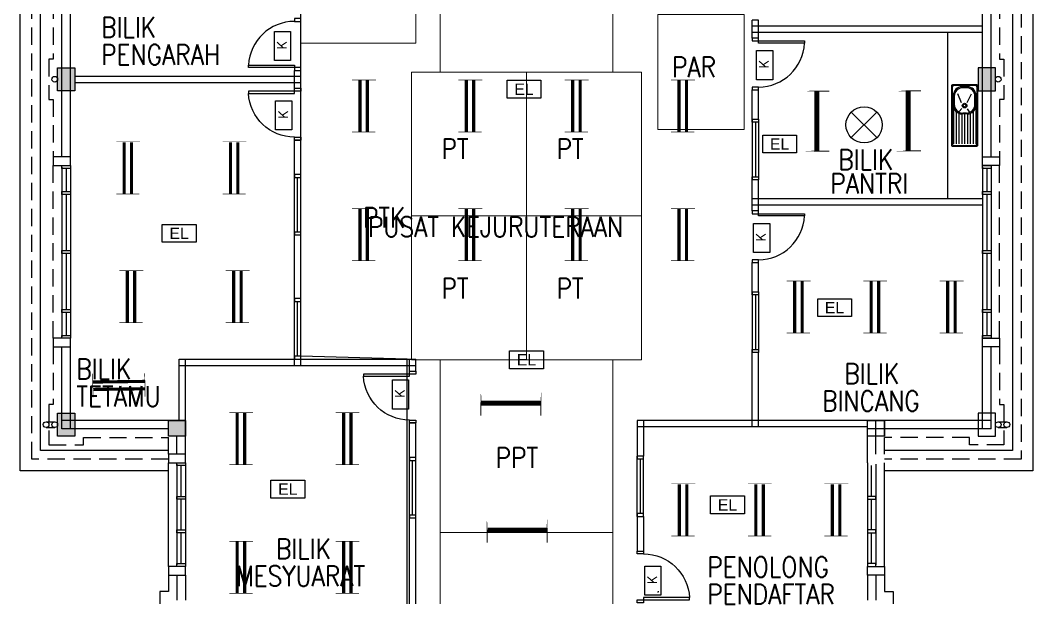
# Model space of a CAD drawing. Header units: inches. Extents: x -86408137 to 595769, y 1041006 to 3160331.
# Drawn here: x 282837 to 300437, y 1079201 to 1089233 of the extents above; entities that cross this region are included whole.
import ezdxf
from ezdxf.enums import TextEntityAlignment as Align

# ---------------------------------------------------------------- set-up
doc = ezdxf.new("R2010")
doc.units = ezdxf.units.IN
doc.header["$MEASUREMENT"] = 0
doc.linetypes.add('DASHED2', pattern=[0.375, 0.25, -0.125])
doc.linetypes.add('HIDDEN', pattern=[0.375, 0.25, -0.125])
for name, color, linetype, lineweight in [('1', 8, 'Continuous', 9), ('BOMBA', 22, 'Continuous', 25), ('COLUMN', 8, 'Continuous', 30), ('t3', 8, 'Continuous', 25)]:
    doc.layers.add(name, color=color, linetype=linetype, lineweight=lineweight)
for name, color, linetype in [('DOOR', 2, 'Continuous'), ('DOWNPIPE', 8, 'Continuous'), ('ELECT', 6, 'Continuous'), ('FITTING', 8, 'Continuous'), ('LAMPU', 7, 'Continuous'), ('LW', 2, 'Continuous'), ('partition', 8, 'Continuous'), ('SAN', 8, 'Continuous'), ('SANITARY', 8, 'Continuous'), ('ventilation', 4, 'Continuous'), ('WALL', 1, 'Continuous'), ('WIN', 9, 'Continuous'), ('ZH-ELEK', 4, 'Continuous')]:
    doc.layers.add(name, color=color, linetype=linetype)
doc.styles.add('LAILA', font='romans.shx', dxfattribs={"width": 0.85, "height": 350})
doc.styles.add('SANSSERIF', font='SAS_____.pfb', dxfattribs={"width": 0.7, "height": 700})
doc.styles.add('SIMPLEX', font='simplex.shx', dxfattribs={"width": 0.8})

# ---------------------------------------------------------------- blocks, each defined once
blk = doc.blocks.new('dr16')
at = {"layer": 'DOOR', "color": 1}
blk.add_line((-2409712, -909071), (-2409602, -909071), dxfattribs=at)
for points in [[(-2409712, -909071), (-2409602, -909071), (-2409602, -909021), (-2409712, -909021)], [(-2410511, -909831), (-2409712, -909831), (-2409712, -909871), (-2410511, -909871)], [(-2409712, -909921), (-2409602, -909921), (-2409602, -909871), (-2409712, -909871)]]:
    blk.add_lwpolyline(points, close=True, dxfattribs=at)
at = {"layer": 'DOOR', "color": 9}
blk.add_arc((-2409712, -909871), 800, 90, 177.134, dxfattribs=at)
blk = doc.blocks.new('Kit-sink')
at = {"layer": 'SAN'}
for p, q in [((0, 0), (0, -427)), ((1052, 15), (15, 15)), ((1028, 2), (38, 2)), ((1067, -427), (1067, 0)), ((14, -24), (14, -404)), ((34, -168), (34, -260)), ((165, -100), (316, -174)), ((356, -18), (184, -18)), ((340, -34), (200, -34)), ((356, -18), (1024, -18)), ((418, -171), (467, -137)), ((466, -66), (1024, -66)), ((496, -116), (1024, -116)), ((505, -164), (1024, -164)), ((506, -168), (506, -260)), ((1054, -404), (1054, -24)), ((50, -184), (50, -244)), ((313, -266), (159, -331)), ((412, -263), (461, -307)), ((490, -184), (490, -244)), ((496, -312), (1024, -312)), ((505, -262), (1024, -262)), ((506, -214), (1024, -214)), ((15, -442), (1052, -442)), ((38, -428), (1028, -428)), ((184, -410), (356, -410)), ((200, -394), (340, -394)), ((356, -410), (1024, -410)), ((466, -360), (1024, -360))]:
    blk.add_line(p, q, dxfattribs=at)
for radius in [40, 23.9]:
    blk.add_circle((362, -214), radius, dxfattribs=at)
for centre, radius, start, end in [((15, 0), 15, 90, 180), ((38, -24), 25, 90, 180), ((1028, -24), 25, 0, 90), ((1052, 0), 15, 0, 90), ((184, -168), 150, 90, 180), ((200, -184), 150, 90, 180), ((340, -184), 150, 0, 90), ((356, -168), 150, 0, 90), ((184, -260), 150, 180, 270), ((200, -244), 150, 180, 270), ((340, -244), 150, 270, 0), ((356, -260), 150, 270, 0), ((15, -427), 15, 180, 270), ((38, -404), 25, 180, 270), ((1028, -404), 25, 270, 0), ((1052, -427), 15, 270, 0)]:
    blk.add_arc(centre, radius, start, end, dxfattribs=at)
blk = doc.blocks.new('WIN')
at = {"layer": 'WIN', "color": 1}
for p, q in [((-2479668, -915155), (-2476718, -915155)), ((-2479668, -915305), (-2476718, -915305)), ((-2479643, -915230), (-2479243, -915230)), ((-2479193, -915230), (-2478218, -915230)), ((-2478168, -915230), (-2477193, -915230)), ((-2477143, -915230), (-2476743, -915230))]:
    blk.add_line(p, q, dxfattribs=at)
for points in [[(-2479693, -915305), (-2479643, -915305), (-2479643, -915155), (-2479693, -915155)], [(-2479243, -915305), (-2479193, -915305), (-2479193, -915155), (-2479243, -915155)], [(-2478218, -915305), (-2478168, -915305), (-2478168, -915155), (-2478218, -915155)], [(-2477193, -915305), (-2477143, -915305), (-2477143, -915155), (-2477193, -915155)], [(-2476743, -915305), (-2476693, -915305), (-2476693, -915155), (-2476743, -915155)]]:
    blk.add_lwpolyline(points, close=True, dxfattribs=at)
blk = doc.blocks.new('emergency light R')
at = {"layer": 'LAMPU', "color": 6, "linetype": 'Continuous'}
for p, q in [((0, 5), (0, 248)), ((0, 248), (459, 248)), ((459, 248), (459, 5)), ((459, 5), (0, 5))]:
    blk.add_line(p, q, dxfattribs=at)
at = {"layer": 'LAMPU', "color": 6, "linetype": 'Continuous', "style": 'SANSSERIF'}
blk.add_text('EL', height=153.8, dxfattribs=at).set_placement((97, 50))
blk = doc.blocks.new('CEILING FAN C W HOOK')
at = {"layer": 'ELECT', "color": 6}
for p, q in [((-530, -530), (-85, -85)), ((-530, -85), (-85, -530))]:
    blk.add_line(p, q, dxfattribs=at)
blk.add_circle((-308, -308), 315, dxfattribs=at)

msp = doc.modelspace()

# ---------------------------------------------------------------- hatches: boundary and pattern name
at = {"layer": 'COLUMN'}
msp.add_hatch(color=256, dxfattribs=at).paths.add_polyline_path([(285412, 1082283), (285712, 1082283), (285712, 1082008), (285412, 1082008)])

# ---------------------------------------------------------------- linework, layer by layer
at = {"layer": '1'}
for points in [[(289712, 1088833), (289712, 1091333), (287712, 1091333), (287712, 1088833)], [(290137, 1091333), (290137, 1088333), (293137, 1088333), (293137, 1091333)], [(295423, 1089333), (293923, 1089333), (293923, 1087333), (295423, 1087333)], [(291637, 1085833), (291637, 1088333), (289637, 1088333), (289637, 1085833)], [(293637, 1085833), (293637, 1088333), (291637, 1088333), (291637, 1085833)], [(291637, 1083333), (291637, 1085833), (289637, 1085833), (289637, 1083333)], [(293637, 1083333), (293637, 1085833), (291637, 1085833), (291637, 1083333)], [(290137, 1083333), (290137, 1080333), (293137, 1080333), (293137, 1083333)], [(290137, 1080333), (290137, 1077333), (293137, 1077333), (293137, 1080333)]]:
    msp.add_lwpolyline(points, close=True, dxfattribs=at)
at = {"layer": 'BOMBA', "color": 8, "linetype": 'ByBlock', "ltscale": 10}
for p, q in [((287255, 1088533), (287255, 1089040)), ((287255, 1089040), (287535, 1089040)), ((287255, 1088533), (287255, 1089040)), ((287255, 1089040), (287535, 1089040)), ((287535, 1089040), (287535, 1088533)), ((287535, 1089040), (287535, 1088533)), ((295636, 1088201), (295636, 1088708)), ((295636, 1088708), (295917, 1088708)), ((295636, 1088201), (295636, 1088708)), ((295636, 1088708), (295917, 1088708)), ((295917, 1088708), (295917, 1088201)), ((295917, 1088708), (295917, 1088201)), ((287535, 1088533), (287255, 1088533)), ((287535, 1088533), (287255, 1088533)), ((295917, 1088201), (295636, 1088201)), ((295917, 1088201), (295636, 1088201)), ((287277, 1087327), (287277, 1087834)), ((287277, 1087834), (287558, 1087834)), ((287277, 1087327), (287277, 1087834)), ((287277, 1087834), (287558, 1087834)), ((287558, 1087834), (287558, 1087327)), ((287558, 1087834), (287558, 1087327)), ((287558, 1087327), (287277, 1087327)), ((287558, 1087327), (287277, 1087327)), ((295585, 1085198), (295585, 1085704)), ((295585, 1085704), (295865, 1085704)), ((295585, 1085198), (295585, 1085704)), ((295585, 1085704), (295865, 1085704)), ((295865, 1085704), (295865, 1085198)), ((295865, 1085704), (295865, 1085198)), ((295865, 1085198), (295585, 1085198)), ((295865, 1085198), (295585, 1085198)), ((289308, 1082478), (289308, 1082985)), ((289308, 1082985), (289589, 1082985)), ((289308, 1082478), (289308, 1082985)), ((289308, 1082985), (289589, 1082985)), ((289589, 1082985), (289589, 1082478)), ((289589, 1082985), (289589, 1082478)), ((289589, 1082478), (289308, 1082478)), ((289589, 1082478), (289308, 1082478)), ((293694, 1079245), (293694, 1079752)), ((293694, 1079752), (293974, 1079752)), ((293694, 1079245), (293694, 1079752)), ((293694, 1079752), (293974, 1079752)), ((293974, 1079752), (293974, 1079245)), ((293974, 1079752), (293974, 1079245)), ((293974, 1079245), (293694, 1079245)), ((293974, 1079245), (293694, 1079245))]:
    msp.add_line(p, q, dxfattribs=at)
at = {"layer": 'BOMBA', "color": 3, "linetype": 'ByBlock', "ltscale": 10}
for p, q in [((287255, 1088533), (287255, 1089040)), ((287255, 1089040), (287535, 1089040)), ((287535, 1089040), (287535, 1088533)), ((295636, 1088201), (295636, 1088708)), ((295636, 1088708), (295917, 1088708)), ((295917, 1088708), (295917, 1088201)), ((287535, 1088533), (287255, 1088533)), ((295917, 1088201), (295636, 1088201)), ((287277, 1087327), (287277, 1087834)), ((287277, 1087834), (287558, 1087834)), ((287558, 1087834), (287558, 1087327)), ((287558, 1087327), (287277, 1087327)), ((295585, 1085198), (295585, 1085704)), ((295585, 1085704), (295865, 1085704)), ((295865, 1085704), (295865, 1085198)), ((295865, 1085198), (295585, 1085198)), ((289308, 1082478), (289308, 1082985)), ((289308, 1082985), (289589, 1082985)), ((289589, 1082985), (289589, 1082478)), ((289589, 1082478), (289308, 1082478)), ((293694, 1079245), (293694, 1079752)), ((293694, 1079752), (293974, 1079752)), ((293974, 1079752), (293974, 1079245)), ((293974, 1079245), (293694, 1079245))]:
    msp.add_line(p, q, dxfattribs=at)
at = {"layer": 'COLUMN'}
for points in [[(283487, 1088408), (283787, 1088408), (283787, 1088008), (283487, 1088008)], [(299787, 1088408), (299487, 1088408), (299487, 1088008), (299787, 1088008)], [(283487, 1082408), (283787, 1082408), (283787, 1082008), (283487, 1082008)], [(299787, 1082408), (299487, 1082408), (299487, 1082008), (299787, 1082008)], [(285412, 1082283), (285712, 1082283), (285712, 1082008), (285412, 1082008)], [(297562, 1082283), (297862, 1082283), (297862, 1082008), (297562, 1082008)]]:
    msp.add_lwpolyline(points, close=True, dxfattribs=at)
for points in [[(283487, 1088408), (283787, 1088408), (283487, 1088008), (283787, 1088008)], [(299787, 1088408), (299487, 1088408), (299787, 1088008), (299487, 1088008)], [(283487, 1082408), (283787, 1082408), (283487, 1082008), (283787, 1082008)]]:
    msp.add_solid(points, dxfattribs=at)
at = {"layer": 'DOWNPIPE'}
for p, q in [((283287, 1082258), (283437, 1082258)), ((299837, 1082258), (299987, 1082258)), ((283287, 1082158), (283437, 1082158)), ((299837, 1082158), (299987, 1082158))]:
    msp.add_line(p, q, dxfattribs=at)
for centre in [(283437, 1088208), (299837, 1088208), (283287, 1082208), (283437, 1082208), (299837, 1082208), (299987, 1082208)]:
    msp.add_circle(centre, 50, dxfattribs=at)
at = {"layer": 'FITTING', "color": 3}
for points, const_width in [([(288743, 1087291), (288743, 1088191)], 54.6), ([(288743, 1087291), (288743, 1088191)], 54.6), ([(288743, 1087291), (288743, 1088191)], 54.6), ([(288743, 1087291), (288743, 1088191)], 54.6), ([(288871, 1087291), (288871, 1088191)], 54.6), ([(288871, 1087291), (288871, 1088191)], 54.6), ([(288871, 1087291), (288871, 1088191)], 54.6), ([(288871, 1087291), (288871, 1088191)], 54.6), ([(290592, 1087291), (290592, 1088191)], 54.6), ([(290592, 1087291), (290592, 1088191)], 54.6), ([(290592, 1087291), (290592, 1088191)], 54.6), ([(290592, 1087291), (290592, 1088191)], 54.6), ([(290720, 1087291), (290720, 1088191)], 54.6), ([(290720, 1087291), (290720, 1088191)], 54.6), ([(290720, 1087291), (290720, 1088191)], 54.6), ([(290720, 1087291), (290720, 1088191)], 54.6), ([(292441, 1087291), (292441, 1088191)], 54.6), ([(292441, 1087291), (292441, 1088191)], 54.6), ([(292441, 1087291), (292441, 1088191)], 54.6), ([(292441, 1087291), (292441, 1088191)], 54.6), ([(292569, 1087291), (292569, 1088191)], 54.6), ([(292569, 1087291), (292569, 1088191)], 54.6), ([(292569, 1087291), (292569, 1088191)], 54.6), ([(292569, 1087291), (292569, 1088191)], 54.6), ([(294289, 1087291), (294289, 1088191)], 54.6), ([(294289, 1087291), (294289, 1088191)], 54.6), ([(294418, 1087291), (294418, 1088191)], 54.6), ([(294418, 1087291), (294418, 1088191)], 54.6), ([(288605, 1088197), (288890, 1088197)], 10.9), ([(288605, 1088197), (288890, 1088197)], 10.9), ([(288605, 1088197), (288890, 1088197)], 10.9), ([(288605, 1088197), (288890, 1088197)], 10.9), ([(288744, 1088197), (289019, 1088197)], 10.9), ([(288744, 1088197), (289019, 1088197)], 10.9), ([(288744, 1088197), (289019, 1088197)], 10.9), ([(288744, 1088197), (289019, 1088197)], 10.9), ([(290454, 1088197), (290739, 1088197)], 10.9), ([(290454, 1088197), (290739, 1088197)], 10.9), ([(290454, 1088197), (290739, 1088197)], 10.9), ([(290454, 1088197), (290739, 1088197)], 10.9), ([(290593, 1088197), (290868, 1088197)], 10.9), ([(290593, 1088197), (290868, 1088197)], 10.9), ([(290593, 1088197), (290868, 1088197)], 10.9), ([(290593, 1088197), (290868, 1088197)], 10.9), ([(292303, 1088197), (292588, 1088197)], 10.9), ([(292303, 1088197), (292588, 1088197)], 10.9), ([(292303, 1088197), (292588, 1088197)], 10.9), ([(292303, 1088197), (292588, 1088197)], 10.9), ([(292442, 1088197), (292717, 1088197)], 10.9), ([(292442, 1088197), (292717, 1088197)], 10.9), ([(292442, 1088197), (292717, 1088197)], 10.9), ([(292442, 1088197), (292717, 1088197)], 10.9), ([(294152, 1088197), (294437, 1088197)], 10.9), ([(294152, 1088197), (294437, 1088197)], 10.9), ([(294291, 1088197), (294566, 1088197)], 10.9), ([(294291, 1088197), (294566, 1088197)], 10.9), ([(296682, 1086961), (296682, 1088002)], 86.8), ([(296682, 1086961), (296682, 1088002)], 86.8), ([(298274, 1086967), (298274, 1088008)], 86.8), ([(298274, 1086967), (298274, 1088008)], 86.8), ([(288605, 1087291), (288880, 1087291)], 10.9), ([(288605, 1087291), (288880, 1087291)], 10.9), ([(288605, 1087291), (288880, 1087291)], 10.9), ([(288605, 1087291), (288880, 1087291)], 10.9), ([(288734, 1087291), (289009, 1087291)], 10.9), ([(288734, 1087291), (289009, 1087291)], 10.9), ([(288734, 1087291), (289009, 1087291)], 10.9), ([(288734, 1087291), (289009, 1087291)], 10.9), ([(290454, 1087291), (290729, 1087291)], 10.9), ([(290454, 1087291), (290729, 1087291)], 10.9), ([(290454, 1087291), (290729, 1087291)], 10.9), ([(290454, 1087291), (290729, 1087291)], 10.9), ([(290583, 1087291), (290858, 1087291)], 10.9), ([(290583, 1087291), (290858, 1087291)], 10.9), ([(290583, 1087291), (290858, 1087291)], 10.9), ([(290583, 1087291), (290858, 1087291)], 10.9), ([(292303, 1087291), (292578, 1087291)], 10.9), ([(292303, 1087291), (292578, 1087291)], 10.9), ([(292303, 1087291), (292578, 1087291)], 10.9), ([(292303, 1087291), (292578, 1087291)], 10.9), ([(292432, 1087291), (292707, 1087291)], 10.9), ([(292432, 1087291), (292707, 1087291)], 10.9), ([(292432, 1087291), (292707, 1087291)], 10.9), ([(292432, 1087291), (292707, 1087291)], 10.9), ([(294152, 1087291), (294427, 1087291)], 10.9), ([(294152, 1087291), (294427, 1087291)], 10.9), ([(294281, 1087291), (294556, 1087291)], 10.9), ([(294281, 1087291), (294556, 1087291)], 10.9), ([(284505, 1087121), (284790, 1087121)], 10.9), ([(284643, 1086215), (284643, 1087115)], 54.6), ([(284644, 1087121), (284919, 1087121)], 10.9), ([(284772, 1086215), (284772, 1087115)], 54.6), ([(286354, 1087121), (286639, 1087121)], 10.9), ([(286492, 1086215), (286492, 1087115)], 54.6), ([(286493, 1087121), (286768, 1087121)], 10.9), ([(286621, 1086215), (286621, 1087115)], 54.6), ([(284505, 1086215), (284780, 1086215)], 10.9), ([(284634, 1086215), (284909, 1086215)], 10.9), ([(286354, 1086215), (286629, 1086215)], 10.9), ([(286483, 1086215), (286758, 1086215)], 10.9), ([(288605, 1085961), (288890, 1085961)], 10.9), ([(288605, 1085961), (288890, 1085961)], 10.9), ([(288605, 1085961), (288890, 1085961)], 10.9), ([(288605, 1085961), (288890, 1085961)], 10.9), ([(288743, 1085055), (288743, 1085955)], 54.6), ([(288743, 1085055), (288743, 1085955)], 54.6), ([(288743, 1085055), (288743, 1085955)], 54.6), ([(288743, 1085055), (288743, 1085955)], 54.6), ([(288744, 1085961), (289019, 1085961)], 10.9), ([(288744, 1085961), (289019, 1085961)], 10.9), ([(288744, 1085961), (289019, 1085961)], 10.9), ([(288744, 1085961), (289019, 1085961)], 10.9), ([(288871, 1085055), (288871, 1085955)], 54.6), ([(288871, 1085055), (288871, 1085955)], 54.6), ([(288871, 1085055), (288871, 1085955)], 54.6), ([(288871, 1085055), (288871, 1085955)], 54.6), ([(290454, 1085961), (290739, 1085961)], 10.9), ([(290454, 1085961), (290739, 1085961)], 10.9), ([(290454, 1085961), (290739, 1085961)], 10.9), ([(290454, 1085961), (290739, 1085961)], 10.9), ([(290592, 1085055), (290592, 1085955)], 54.6), ([(290592, 1085055), (290592, 1085955)], 54.6), ([(290592, 1085055), (290592, 1085955)], 54.6), ([(290592, 1085055), (290592, 1085955)], 54.6), ([(290593, 1085961), (290868, 1085961)], 10.9), ([(290593, 1085961), (290868, 1085961)], 10.9), ([(290593, 1085961), (290868, 1085961)], 10.9), ([(290593, 1085961), (290868, 1085961)], 10.9), ([(290720, 1085055), (290720, 1085955)], 54.6), ([(290720, 1085055), (290720, 1085955)], 54.6), ([(290720, 1085055), (290720, 1085955)], 54.6), ([(290720, 1085055), (290720, 1085955)], 54.6), ([(292303, 1085961), (292588, 1085961)], 10.9), ([(292303, 1085961), (292588, 1085961)], 10.9), ([(292303, 1085961), (292588, 1085961)], 10.9), ([(292303, 1085961), (292588, 1085961)], 10.9), ([(292441, 1085055), (292441, 1085955)], 54.6), ([(292441, 1085055), (292441, 1085955)], 54.6), ([(292441, 1085055), (292441, 1085955)], 54.6), ([(292441, 1085055), (292441, 1085955)], 54.6), ([(292442, 1085961), (292717, 1085961)], 10.9), ([(292442, 1085961), (292717, 1085961)], 10.9), ([(292442, 1085961), (292717, 1085961)], 10.9), ([(292442, 1085961), (292717, 1085961)], 10.9), ([(292569, 1085055), (292569, 1085955)], 54.6), ([(292569, 1085055), (292569, 1085955)], 54.6), ([(292569, 1085055), (292569, 1085955)], 54.6), ([(292569, 1085055), (292569, 1085955)], 54.6), ([(294152, 1085961), (294437, 1085961)], 10.9), ([(294152, 1085961), (294437, 1085961)], 10.9), ([(294289, 1085055), (294289, 1085955)], 54.6), ([(294289, 1085055), (294289, 1085955)], 54.6), ([(294291, 1085961), (294566, 1085961)], 10.9), ([(294291, 1085961), (294566, 1085961)], 10.9), ([(294418, 1085055), (294418, 1085955)], 54.6), ([(294418, 1085055), (294418, 1085955)], 54.6), ([(288605, 1085055), (288880, 1085055)], 10.9), ([(288605, 1085055), (288880, 1085055)], 10.9), ([(288605, 1085055), (288880, 1085055)], 10.9), ([(288605, 1085055), (288880, 1085055)], 10.9), ([(288734, 1085055), (289009, 1085055)], 10.9), ([(288734, 1085055), (289009, 1085055)], 10.9), ([(288734, 1085055), (289009, 1085055)], 10.9), ([(288734, 1085055), (289009, 1085055)], 10.9), ([(290454, 1085055), (290729, 1085055)], 10.9), ([(290454, 1085055), (290729, 1085055)], 10.9), ([(290454, 1085055), (290729, 1085055)], 10.9), ([(290454, 1085055), (290729, 1085055)], 10.9), ([(290583, 1085055), (290858, 1085055)], 10.9), ([(290583, 1085055), (290858, 1085055)], 10.9), ([(290583, 1085055), (290858, 1085055)], 10.9), ([(290583, 1085055), (290858, 1085055)], 10.9), ([(292303, 1085055), (292578, 1085055)], 10.9), ([(292303, 1085055), (292578, 1085055)], 10.9), ([(292303, 1085055), (292578, 1085055)], 10.9), ([(292303, 1085055), (292578, 1085055)], 10.9), ([(292432, 1085055), (292707, 1085055)], 10.9), ([(292432, 1085055), (292707, 1085055)], 10.9), ([(292432, 1085055), (292707, 1085055)], 10.9), ([(292432, 1085055), (292707, 1085055)], 10.9), ([(294152, 1085055), (294427, 1085055)], 10.9), ([(294152, 1085055), (294427, 1085055)], 10.9), ([(294281, 1085055), (294556, 1085055)], 10.9), ([(294281, 1085055), (294556, 1085055)], 10.9), ([(284561, 1084885), (284846, 1084885)], 10.9), ([(284698, 1083979), (284698, 1084879)], 54.6), ([(284699, 1084885), (284975, 1084885)], 10.9), ([(284827, 1083979), (284827, 1084879)], 54.6), ([(286410, 1084885), (286695, 1084885)], 10.9), ([(286547, 1083979), (286547, 1084879)], 54.6), ([(286548, 1084885), (286823, 1084885)], 10.9), ([(286676, 1083979), (286676, 1084879)], 54.6), ([(296162, 1084705), (296447, 1084705)], 10.9), ([(296300, 1083799), (296300, 1084699)], 54.6), ([(296301, 1084705), (296576, 1084705)], 10.9), ([(296429, 1083799), (296429, 1084699)], 54.6), ([(297492, 1084705), (297777, 1084705)], 10.9), ([(297492, 1084705), (297777, 1084705)], 10.9), ([(297629, 1083799), (297629, 1084699)], 54.6), ([(297629, 1083799), (297629, 1084699)], 54.6), ([(297631, 1084705), (297906, 1084705)], 10.9), ([(297631, 1084705), (297906, 1084705)], 10.9), ([(297758, 1083799), (297758, 1084699)], 54.6), ([(297758, 1083799), (297758, 1084699)], 54.6), ([(298821, 1084705), (299106, 1084705)], 10.9), ([(298959, 1083799), (298959, 1084699)], 54.6), ([(298960, 1084705), (299235, 1084705)], 10.9), ([(299088, 1083799), (299088, 1084699)], 54.6), ([(284561, 1083979), (284836, 1083979)], 10.9), ([(284689, 1083979), (284965, 1083979)], 10.9), ([(286410, 1083979), (286685, 1083979)], 10.9), ([(286538, 1083979), (286814, 1083979)], 10.9), ([(296162, 1083799), (296438, 1083799)], 10.9), ([(296291, 1083799), (296566, 1083799)], 10.9), ([(297492, 1083799), (297767, 1083799)], 10.9), ([(297492, 1083799), (297767, 1083799)], 10.9), ([(297621, 1083799), (297896, 1083799)], 10.9), ([(297621, 1083799), (297896, 1083799)], 10.9), ([(298821, 1083799), (299097, 1083799)], 10.9), ([(298950, 1083799), (299225, 1083799)], 10.9), ([(285003, 1082960), (284103, 1082948)], 54.6), ([(284099, 1082821), (284096, 1083096)], 10.9), ([(284101, 1082682), (284097, 1082967)], 10.9), ([(285005, 1082823), (285002, 1083098)], 10.9), ([(285007, 1082694), (285003, 1082969)], 10.9), ([(285005, 1082831), (284105, 1082820)], 54.6), ([(290844, 1082582), (291885, 1082582)], 86.8), ([(286472, 1082418), (286757, 1082418)], 10.9), ([(286472, 1082418), (286757, 1082418)], 10.9), ([(286609, 1081512), (286609, 1082412)], 54.6), ([(286609, 1081512), (286609, 1082412)], 54.6), ([(286610, 1082418), (286885, 1082418)], 10.9), ([(286610, 1082418), (286885, 1082418)], 10.9), ([(286738, 1081512), (286738, 1082412)], 54.6), ([(286738, 1081512), (286738, 1082412)], 54.6), ([(288320, 1082418), (288606, 1082418)], 10.9), ([(288320, 1082418), (288606, 1082418)], 10.9), ([(288458, 1081512), (288458, 1082412)], 54.6), ([(288458, 1081512), (288458, 1082412)], 54.6), ([(288459, 1082418), (288734, 1082418)], 10.9), ([(288459, 1082418), (288734, 1082418)], 10.9), ([(288587, 1081512), (288587, 1082412)], 54.6), ([(288587, 1081512), (288587, 1082412)], 54.6), ([(286472, 1081512), (286747, 1081512)], 10.9), ([(286472, 1081512), (286747, 1081512)], 10.9), ([(286600, 1081512), (286876, 1081512)], 10.9), ([(286600, 1081512), (286876, 1081512)], 10.9), ([(288320, 1081512), (288596, 1081512)], 10.9), ([(288320, 1081512), (288596, 1081512)], 10.9), ([(288449, 1081512), (288725, 1081512)], 10.9), ([(288449, 1081512), (288725, 1081512)], 10.9), ([(294157, 1081180), (294442, 1081180)], 10.9), ([(294295, 1080274), (294295, 1081174)], 54.6), ([(294296, 1081180), (294571, 1081180)], 10.9), ([(294424, 1080274), (294424, 1081174)], 54.6), ([(295487, 1081180), (295772, 1081180)], 10.9), ([(295487, 1081180), (295772, 1081180)], 10.9), ([(295624, 1080274), (295624, 1081174)], 54.6), ([(295624, 1080274), (295624, 1081174)], 54.6), ([(295625, 1081180), (295901, 1081180)], 10.9), ([(295625, 1081180), (295901, 1081180)], 10.9), ([(295753, 1080274), (295753, 1081174)], 54.6), ([(295753, 1080274), (295753, 1081174)], 54.6), ([(296816, 1081180), (297101, 1081180)], 10.9), ([(296954, 1080274), (296954, 1081174)], 54.6), ([(296955, 1081180), (297230, 1081180)], 10.9), ([(297083, 1080274), (297083, 1081174)], 54.6), ([(290954, 1080375), (291995, 1080375)], 86.8), ([(286472, 1080182), (286757, 1080182)], 10.9), ([(286472, 1080182), (286757, 1080182)], 10.9), ([(286472, 1080182), (286757, 1080182)], 10.9), ([(286472, 1080182), (286757, 1080182)], 10.9), ([(286609, 1079276), (286609, 1080176)], 54.6), ([(286609, 1079276), (286609, 1080176)], 54.6), ([(286609, 1079276), (286609, 1080176)], 54.6), ([(286609, 1079276), (286609, 1080176)], 54.6), ([(286610, 1080182), (286885, 1080182)], 10.9), ([(286610, 1080182), (286885, 1080182)], 10.9), ([(286610, 1080182), (286885, 1080182)], 10.9), ([(286610, 1080182), (286885, 1080182)], 10.9), ([(286738, 1079276), (286738, 1080176)], 54.6), ([(286738, 1079276), (286738, 1080176)], 54.6), ([(286738, 1079276), (286738, 1080176)], 54.6), ([(286738, 1079276), (286738, 1080176)], 54.6), ([(288320, 1080182), (288606, 1080182)], 10.9), ([(288320, 1080182), (288606, 1080182)], 10.9), ([(288320, 1080182), (288606, 1080182)], 10.9), ([(288320, 1080182), (288606, 1080182)], 10.9), ([(288458, 1079276), (288458, 1080176)], 54.6), ([(288458, 1079276), (288458, 1080176)], 54.6), ([(288458, 1079276), (288458, 1080176)], 54.6), ([(288458, 1079276), (288458, 1080176)], 54.6), ([(288459, 1080182), (288734, 1080182)], 10.9), ([(288459, 1080182), (288734, 1080182)], 10.9), ([(288459, 1080182), (288734, 1080182)], 10.9), ([(288459, 1080182), (288734, 1080182)], 10.9), ([(288587, 1079276), (288587, 1080176)], 54.6), ([(288587, 1079276), (288587, 1080176)], 54.6), ([(288587, 1079276), (288587, 1080176)], 54.6), ([(288587, 1079276), (288587, 1080176)], 54.6), ([(294157, 1080274), (294432, 1080274)], 10.9), ([(294286, 1080274), (294561, 1080274)], 10.9), ([(295487, 1080274), (295762, 1080274)], 10.9), ([(295487, 1080274), (295762, 1080274)], 10.9), ([(295616, 1080274), (295891, 1080274)], 10.9), ([(295616, 1080274), (295891, 1080274)], 10.9), ([(296816, 1080274), (297091, 1080274)], 10.9), ([(296945, 1080274), (297220, 1080274)], 10.9), ([(286472, 1079276), (286747, 1079276)], 10.9), ([(286472, 1079276), (286747, 1079276)], 10.9), ([(286472, 1079276), (286747, 1079276)], 10.9), ([(286472, 1079276), (286747, 1079276)], 10.9), ([(286600, 1079276), (286876, 1079276)], 10.9), ([(286600, 1079276), (286876, 1079276)], 10.9), ([(286600, 1079276), (286876, 1079276)], 10.9), ([(286600, 1079276), (286876, 1079276)], 10.9), ([(288320, 1079276), (288596, 1079276)], 10.9), ([(288320, 1079276), (288596, 1079276)], 10.9), ([(288320, 1079276), (288596, 1079276)], 10.9), ([(288320, 1079276), (288596, 1079276)], 10.9), ([(288449, 1079276), (288725, 1079276)], 10.9), ([(288449, 1079276), (288725, 1079276)], 10.9), ([(288449, 1079276), (288725, 1079276)], 10.9), ([(288449, 1079276), (288725, 1079276)], 10.9)]:
    msp.add_lwpolyline(points, dxfattribs=dict(at, const_width=const_width))
at = {"layer": 'FITTING', "color": 3, "const_width": 17.4}
for points in [[(296464, 1088002), (296901, 1088002)], [(296464, 1088002), (296901, 1088002)], [(298056, 1088008), (298493, 1088008)], [(298056, 1088008), (298493, 1088008)], [(296464, 1086961), (296901, 1086961)], [(296464, 1086961), (296901, 1086961)], [(298056, 1086967), (298493, 1086967)], [(298056, 1086967), (298493, 1086967)], [(290844, 1082801), (290844, 1082363)], [(291885, 1082801), (291885, 1082363)], [(290954, 1080593), (290954, 1080156)], [(291995, 1080593), (291995, 1080156)]]:
    msp.add_lwpolyline(points, close=True, dxfattribs=at)
at = {"layer": 'LW'}
for p, q in [((282837, 1081408), (282837, 1095008)), ((300437, 1095008), (300437, 1081408)), ((283187, 1081758), (283187, 1094658)), ((300087, 1094658), (300087, 1081758)), ((298962, 1086133), (298962, 1089023)), ((285412, 1081696), (285412, 1081983)), ((297862, 1081696), (297862, 1081983)), ((285412, 1081758), (283187, 1081758)), ((300087, 1081758), (297862, 1081758)), ((285412, 1079746), (285412, 1081546)), ((297862, 1079746), (297862, 1081546)), ((285412, 1081408), (282837, 1081408)), ((300437, 1081408), (297862, 1081408))]:
    msp.add_line(p, q, dxfattribs=at)
at = {"layer": 'LW', "linetype": 'HIDDEN', "ltscale": 1200}
for p, q in [((283037, 1081608), (283037, 1094808)), ((300237, 1094808), (300237, 1081608)), ((283412, 1083708), (283412, 1086708)), ((299862, 1083708), (299862, 1086708)), ((285412, 1081608), (283037, 1081608)), ((300237, 1081608), (297862, 1081608))]:
    msp.add_line(p, q, dxfattribs=at)
for points in [[(283412, 1089558), (283412, 1088558), (283337, 1088558), (283337, 1087858), (283412, 1087858), (283412, 1086858)], [(299862, 1089558), (299862, 1088558), (299937, 1088558), (299937, 1087858), (299862, 1087858), (299862, 1086858)], [(283412, 1083558), (283412, 1082558), (283337, 1082558), (283337, 1081858), (283937, 1081858), (283937, 1081983), (285412, 1081983)], [(299862, 1083558), (299862, 1082558), (299937, 1082558), (299937, 1081858), (299337, 1081858), (299337, 1081983), (297862, 1081983)]]:
    msp.add_lwpolyline(points, dxfattribs=at)
at = {"layer": 'LW'}
for points in [[(285412, 1079596), (285412, 1079308), (285262, 1079308), (285262, 1078608), (285412, 1078608), (285412, 1078321)], [(297862, 1079596), (297862, 1079308), (298012, 1079308), (298012, 1078608), (297862, 1078608), (297862, 1078321)]]:
    msp.add_lwpolyline(points, dxfattribs=at)
at = {"layer": 'partition'}
for p, q in [((295672, 1089233), (295562, 1089233)), ((295562, 1088923), (295562, 1089233)), ((299562, 1089133), (295562, 1089133)), ((295672, 1088923), (295672, 1089233)), ((299562, 1089023), (295562, 1089023)), ((283787, 1088263), (287712, 1088263)), ((287602, 1088363), (287712, 1088363)), ((287602, 1088053), (287602, 1088363)), ((287712, 1088053), (287712, 1088363)), ((283787, 1088153), (287712, 1088153)), ((287602, 1088053), (287712, 1088053)), ((295562, 1087513), (295562, 1088023)), ((295672, 1087513), (295672, 1088023)), ((295562, 1087513), (295672, 1087513)), ((287602, 1087153), (287712, 1087153)), ((287602, 1086553), (287602, 1087153)), ((287712, 1086553), (287712, 1087153)), ((287712, 1086553), (287602, 1086553)), ((295562, 1085923), (295562, 1086463)), ((295672, 1086463), (295562, 1086463)), ((295672, 1085923), (295672, 1086463)), ((299562, 1086133), (295562, 1086133)), ((299562, 1086023), (295562, 1086023)), ((287602, 1084398), (287602, 1085503)), ((287602, 1085503), (287712, 1085503)), ((287712, 1084398), (287712, 1085503)), ((295562, 1084513), (295562, 1085023)), ((295672, 1084513), (295672, 1085023)), ((295562, 1084513), (295672, 1084513)), ((287712, 1084398), (287602, 1084398)), ((295562, 1082173), (295562, 1083463)), ((295672, 1083463), (295562, 1083463)), ((295672, 1082173), (295672, 1083463)), ((285602, 1082283), (285602, 1083348)), ((285602, 1083348), (289712, 1083348)), ((285712, 1082283), (285712, 1083348)), ((287602, 1083348), (287712, 1083348)), ((287602, 1083238), (287602, 1083348)), ((287712, 1083238), (287712, 1083348)), ((289602, 1083138), (289602, 1083348)), ((289712, 1083138), (289712, 1083348)), ((285602, 1083238), (289712, 1083238)), ((289602, 1083138), (289712, 1083138)), ((289602, 1082238), (289712, 1082238)), ((289602, 1081638), (289602, 1082238)), ((289712, 1081638), (289712, 1082238)), ((297562, 1082283), (293562, 1082283)), ((293562, 1082283), (293562, 1081663)), ((293672, 1082283), (293672, 1081663)), ((297562, 1082173), (293562, 1082173)), ((289712, 1081638), (289602, 1081638)), ((293672, 1081663), (293562, 1081663)), ((289602, 1080588), (289712, 1080588)), ((289602, 1078433), (289602, 1080588)), ((289712, 1078433), (289712, 1080588)), ((293562, 1080613), (293672, 1080613)), ((293562, 1080613), (293562, 1080013)), ((293672, 1080613), (293672, 1080013))]:
    msp.add_line(p, q, dxfattribs=at)
at = {"layer": 'ventilation'}
msp.add_lwpolyline([(286458, 1072620), (286457, 1072783), (289562, 1072783), (289562, 1083348), (287712, 1083398), (287712, 1091653), (291692, 1091653), (291692, 1095814), (292928, 1095814)], dxfattribs=at)
at = {"layer": 'WALL'}
for p, q in [((283712, 1086708), (283712, 1089708)), ((299562, 1086708), (299562, 1089708)), ((283562, 1086858), (283562, 1089558)), ((299712, 1086858), (299712, 1089558)), ((283712, 1082133), (283712, 1083708)), ((299562, 1082133), (299562, 1083708)), ((283562, 1082133), (283562, 1083558)), ((299712, 1082133), (299712, 1083558)), ((285712, 1082283), (283562, 1082283)), ((285712, 1081546), (285712, 1082283)), ((297562, 1081546), (297562, 1082283)), ((299712, 1082283), (297562, 1082283)), ((297712, 1081696), (297712, 1082283)), ((285412, 1082133), (283562, 1082133)), ((299712, 1082133), (297562, 1082133)), ((285562, 1081696), (285562, 1082008)), ((285562, 1079596), (285562, 1079158)), ((285712, 1079596), (285712, 1079158)), ((297562, 1079596), (297562, 1079158)), ((297712, 1079596), (297712, 1079158))]:
    msp.add_line(p, q, dxfattribs=at)
for points in [[(283712, 1086708), (283712, 1086858), (283412, 1086858), (283412, 1086708)], [(299562, 1086708), (299562, 1086858), (299862, 1086858), (299862, 1086708)], [(283712, 1083558), (283712, 1083708), (283412, 1083708), (283412, 1083558)], [(299562, 1083558), (299562, 1083708), (299862, 1083708), (299862, 1083558)], [(285712, 1081546), (285712, 1081696), (285412, 1081696), (285412, 1081546)], [(285712, 1079596), (285712, 1079746), (285412, 1079746), (285412, 1079596)], [(297562, 1079596), (297562, 1079746), (297862, 1079746), (297862, 1079596)]]:
    msp.add_lwpolyline(points, close=True, dxfattribs=at)
at = {"layer": 'WIN'}
for p, q in [((295562, 1087513), (295562, 1086463)), ((295672, 1087513), (295672, 1086463)), ((295617, 1087463), (295617, 1086513)), ((287602, 1085503), (287602, 1086553)), ((287657, 1085553), (287657, 1086503)), ((287712, 1085503), (287712, 1086553)), ((295562, 1084513), (295562, 1083463)), ((295672, 1084513), (295672, 1083463)), ((287602, 1083348), (287602, 1084398)), ((287657, 1083398), (287657, 1084348)), ((287712, 1083348), (287712, 1084398)), ((295617, 1084463), (295617, 1083513)), ((285712, 1082008), (285712, 1082283)), ((297862, 1082008), (297862, 1082283)), ((285562, 1081521), (285562, 1079771)), ((285712, 1081546), (285712, 1079746)), ((289602, 1080588), (289602, 1081638)), ((289657, 1080638), (289657, 1081588)), ((289712, 1080588), (289712, 1081638)), ((293562, 1080613), (293562, 1081663)), ((293617, 1080663), (293617, 1081613)), ((293672, 1080613), (293672, 1081663)), ((297562, 1081546), (297562, 1079746)), ((297712, 1081521), (297712, 1079771)), ((285637, 1080962), (285637, 1081496)), ((297637, 1080962), (297637, 1081496)), ((285637, 1080379), (285637, 1080912)), ((297637, 1080379), (297637, 1080912)), ((285637, 1079796), (285637, 1080329)), ((297637, 1079796), (297637, 1080329))]:
    msp.add_line(p, q, dxfattribs=at)
for points in [[(295672, 1087463), (295562, 1087463), (295562, 1087513), (295672, 1087513)], [(287712, 1086553), (287602, 1086553), (287602, 1086503), (287712, 1086503)], [(295672, 1086463), (295562, 1086463), (295562, 1086513), (295672, 1086513)], [(287712, 1085553), (287602, 1085553), (287602, 1085503), (287712, 1085503)], [(295672, 1084463), (295562, 1084463), (295562, 1084513), (295672, 1084513)], [(287712, 1084398), (287602, 1084398), (287602, 1084348), (287712, 1084348)], [(295672, 1083463), (295562, 1083463), (295562, 1083513), (295672, 1083513)], [(287712, 1083398), (287602, 1083398), (287602, 1083348), (287712, 1083348)], [(285562, 1081496), (285562, 1081546), (285712, 1081546), (285712, 1081496)], [(289712, 1081638), (289602, 1081638), (289602, 1081588), (289712, 1081588)], [(293672, 1081663), (293562, 1081663), (293562, 1081613), (293672, 1081613)], [(285562, 1080912), (285562, 1080962), (285712, 1080962), (285712, 1080912)], [(297712, 1080912), (297712, 1080962), (297562, 1080962), (297562, 1080912)], [(293672, 1080663), (293562, 1080663), (293562, 1080613), (293672, 1080613)], [(289712, 1080638), (289602, 1080638), (289602, 1080588), (289712, 1080588)], [(285562, 1080329), (285562, 1080379), (285712, 1080379), (285712, 1080329)], [(297712, 1080329), (297712, 1080379), (297562, 1080379), (297562, 1080329)], [(285562, 1079746), (285562, 1079796), (285712, 1079796), (285712, 1079746)], [(297712, 1079746), (297712, 1079796), (297562, 1079796), (297562, 1079746)]]:
    msp.add_lwpolyline(points, close=True, dxfattribs=at)
at = {"layer": 'ZH-ELEK', "color": 4, "linetype": 'DASHED2', "lineweight": -2}
msp.add_line((293917, 1079306, -7857), (293940, 1079308, -7857), dxfattribs=at)

# ---------------------------------------------------------------- block references
msp.add_blockref('CEILING FAN C W HOOK', (297813, 1087724))
at = {"layer": 'DOOR'}
msp.add_blockref('dr16', (2697315, 1998284), dxfattribs=at)
at = {"layer": 'DOOR', "rotation": 180}
for p in [(-2114040, 179002), (-2114040, 176002)]:
    msp.add_blockref('dr16', p, dxfattribs=at)
at = {"layer": 'DOOR', "xscale": -1, "rotation": 180}
for p in [(2697315, 178132), (2699315, 173217)]:
    msp.add_blockref('dr16', p, dxfattribs=at)
at = {"layer": 'DOOR', "xscale": -1}
msp.add_blockref('dr16', (-2116040, 1989034), dxfattribs=at)
at = {"layer": 'LAMPU', "color": 8, "xscale": 1.27951153594687, "yscale": 1.27951153594687, "zscale": 1.27951153594687}
for p in [(291302, 1087873), (295744, 1086921), (285306, 1085370), (296699, 1084079), (291344, 1083172), (287195, 1080926), (294838, 1080652)]:
    msp.add_blockref('emergency light R', p, dxfattribs=at)
at = {"layer": 'SANITARY', "rotation": 270}
msp.add_blockref('Kit-sink', (299467, 1088112), dxfattribs=at)
at = {"layer": 'WIN', "xscale": -1, "rotation": 90}
for p in [(-631592, -1392985), (-615592, -1392985)]:
    msp.add_blockref('WIN', p, dxfattribs=at)

# ---------------------------------------------------------------- texts
at = {"layer": 'BOMBA', "color": 8, "linetype": 'ByBlock', "ltscale": 10, "style": 'SIMPLEX'}
for p in [(287464, 1088729), (287464, 1088729), (295846, 1088397), (295846, 1088397), (287487, 1087522), (287487, 1087522), (295794, 1085393), (295794, 1085393), (289518, 1082674), (289518, 1082674), (293903, 1079440), (293903, 1079440)]:
    msp.add_text('K', height=162, rotation=90, dxfattribs=at).set_placement(p)
at = {"layer": 'BOMBA', "color": 3, "linetype": 'ByBlock', "ltscale": 10, "style": 'SIMPLEX'}
for p in [(287464, 1088729), (295846, 1088397), (287487, 1087522), (295794, 1085393), (289518, 1082674), (293903, 1079440)]:
    msp.add_text('K', height=162, rotation=90, dxfattribs=at).set_placement(p)
at = {"layer": 't3', "style": 'LAILA', "width": 0.85}
for s, p in [('BILIK', (284243, 1089284)), ('PENGARAH', (284243, 1088811)), ('BILIK', (297056, 1086987)), ('PANTRI', (296919, 1086571)), ('PUSAT KEJURUTERAAN', (288880, 1085820)), ('BILIK', (283812, 1083350)), ('BILIK', (297161, 1083268)), ('TETAMU', (283812, 1082876)), ('BINCANG', (296776, 1082794)), ('BILIK', (287282, 1080227)), ('PENOLONG', (294779, 1079911)), ('MESYUARAT', (286588, 1079754)), ('PENDAFTAR', (294779, 1079438))]:
    msp.add_text(s, height=350, dxfattribs=at).set_placement(p, align=Align.TOP_LEFT)
for s, p in [('PAR', (294165, 1088246)), (' PT', (289955, 1086826)), (' PT', (291955, 1086826)), (' PTK', (288589, 1085631)), (' PT', (289955, 1084402)), (' PT', (291955, 1084402)), ('PPT', (291099, 1081459))]:
    msp.add_text(s, height=350, dxfattribs=at).set_placement(p)

doc.saveas('drawing.dxf')
